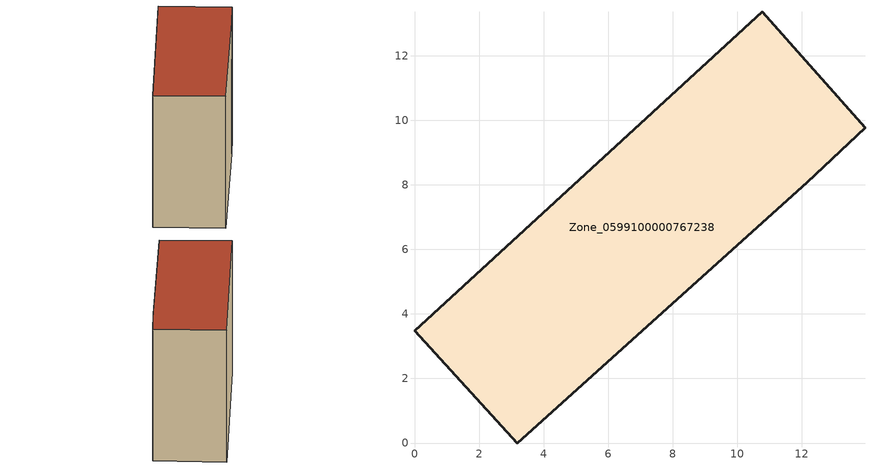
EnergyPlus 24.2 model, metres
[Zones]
Zone_0599100000767238
 floor ground (C_G): 0,3.48 10.78,13.36 13.96,9.77 12.17,8.08 3.19,0 z3.38
 wall outside (C_F): 13.96,9.77 10.78,13.36 0,3.48 3.19,0 12.17,8.08 13.96,9.77 z3.38:12.63
 roof outside (C_R): 10.78,13.36 0,3.48 3.19,0 12.17,8.08 13.96,9.77 z12.63
[BUILDING]
Pand.0599100000767238: North Axis=0; Terrain=City; Loads Convergence Tolerance Value=0.04; Temperature Convergence Tolerance Value=0.4; Solar Distribution=FullExterior; Maximum Number of Warmup Days=25; Minimum Number of Warmup Days=1
[Site:Location]
Rotterdam.The.Hague.AP_ZH_NLD Design_Conditions: Latitude=51.96; Longitude=4.45; Time Zone=1; Elevation=-4.5
[SITE:GROUNDTEMPERATURE:BUILDINGSURFACE]
18, 18, 18, 18, 18, 18, 18, 18, 18, 18, 18, 18
[MATERIAL] Thermal Absorptance=0.9; Solar Absorptance=0.7; Visible Absorptance=0.7
Name | Roughness | Thickness | Conductivity | Density | Specific Heat
G.TI.2006-2014 | MediumSmooth | 0.15 | 0.06 | 540 | 1210
F.TI.2006-2014 | Rough | 0.3 | 0.12 | 1920 | 840
R.TI.2006-2014 | MediumRough | 0.2 | 0.08 | 1500 | 1000
[CONSTRUCTION]
C_G: G.TI.2006-2014
C_F: F.TI.2006-2014
C_R: R.TI.2006-2014
[ZONE]
Zone_0599100000767238: Type=1; Multiplier=1; Ceiling Height=Autocalculate; Volume=Autocalculate; Floor Area=autocalculate; Part of Total Floor Area=Yes
[ZONEINFILTRATION:DESIGNFLOWRATE]
Infil_Zone_0599100000767238: Zone or ZoneList or Space or SpaceList=Zone_0599100000767238; Schedule=AlwaysOn; Design Flow Rate Calculation Method=Flow/Area; Flow Rate per Floor Area=0.0015; Constant Term Coefficient=1; Temperature Term Coefficient=0; Velocity Term Coefficient=0; Velocity Squared Term Coefficient=0
[HVACTEMPLATE:ZONE:IDEALLOADSAIRSYSTEM]
Zone_0599100000767238: Maximum Heating Supply Air Temperature=50; Minimum Cooling Supply Air Temperature=13; Maximum Heating Supply Air Humidity Ratio=0.0156; Minimum Cooling Supply Air Humidity Ratio=0.0077; Heating Limit=NoLimit; Cooling Limit=NoLimit; Dehumidification Control Type=ConstantSensibleHeatRatio; Cooling Sensible Heat Ratio=0.7; Dehumidification Setpoint=60; Humidification Control Type=None; Humidification Setpoint=30; Outdoor Air Method=None; Outdoor Air Flow Rate per Person=0.00944; Outdoor Air Flow Rate per Zone Floor Area=0; Outdoor Air Flow Rate per Zone=0; Demand Controlled Ventilation Type=None; Outdoor Air Economizer Type=NoEconomizer; Heat Recovery Type=None; Sensible Heat Recovery Effectiveness=0.7; Latent Heat Recovery Effectiveness=0.65
[ZONECONTROL:THERMOSTAT]
ThermostatControl_Zone_0599100000767238: Zone or ZoneList=Zone_0599100000767238; Control Type Schedule=DualSetpointControlType; Control 1=Thermostat_Zone_0599100000767238; Temperature Difference Between Cutout And Setpoint=0
[THERMOSTATSETPOINT:DUALSETPOINT]
Thermostat_Zone_0599100000767238: Heating Setpoint Temperature Schedule=HeatingSetpoint_Zone_0599100000767238; Cooling Setpoint Temperature Schedule=CoolingSetpoint_Zone_0599100000767238
[SCHEDULE:COMPACT]
HeatingSetpoint_Zone_0599100000767238: Through: 12/31, For: AllDays, Until: 24:00, 21
CoolingSetpoint_Zone_0599100000767238: Through: 12/31, For: AllDays, Until: 24:00, 24
DualSetpointControlType: Through: 12/31, For: AllDays, Until: 24:00, 4
AlwaysOn: Through: 12/31, For: AllDays, Until: 24:00, 1
